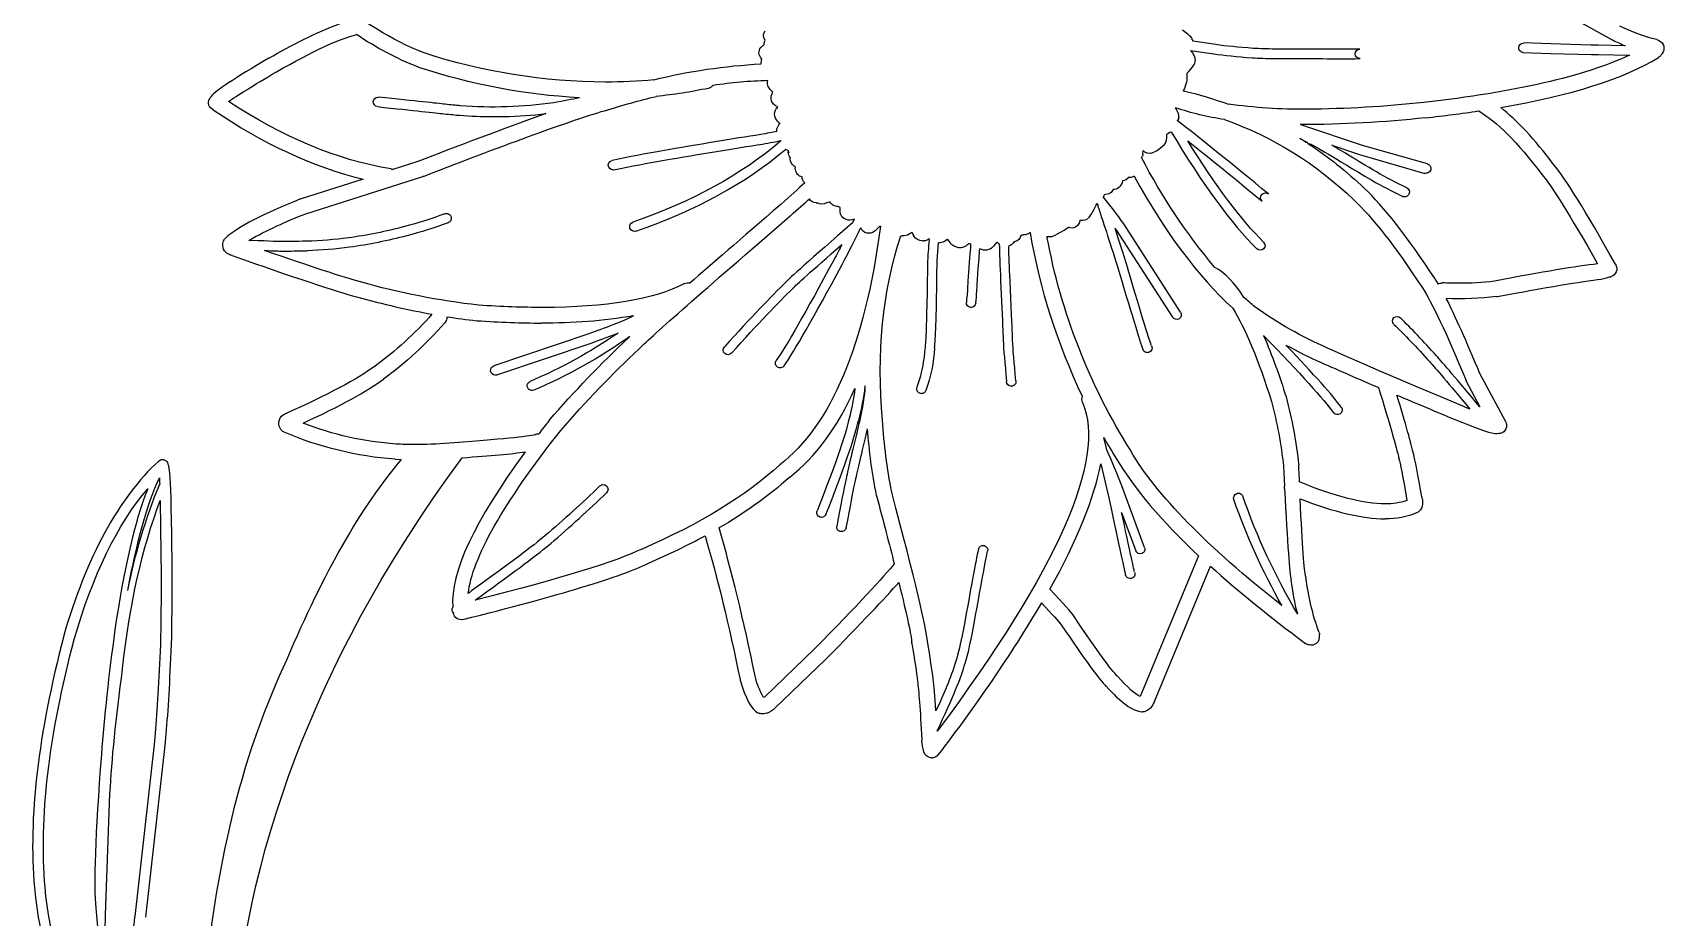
# Model space of a CAD drawing. Header units: centimetres. Extents: x 0 to 967, y -13 to 94.
# Drawn here: x 28.779 to 32.65, y 45.017 to 47.115 of the extents above; entities that cross this region are included whole.
import ezdxf

# ---------------------------------------------------------------- set-up
doc = ezdxf.new("R2010")
doc.units = ezdxf.units.CM
doc.header["$MEASUREMENT"] = 0
doc.layers.add('Picnic Basket-v2.1 v1_Picnic Basket-v2.1 v1_Sketch4', color=7, linetype='Continuous')

msp = doc.modelspace()

# ---------------------------------------------------------------- linework, layer by layer
at = {"layer": 'Picnic Basket-v2.1 v1_Picnic Basket-v2.1 v1_Sketch4'}
for p, q in [((29.5477, 47.11), (29.5474, 47.1102)), ((30.507, 47.0799), (30.5063, 47.079)), ((30.5138, 47.0873), (30.5138, 47.0854)), ((31.5257, 47.0719), (31.5257, 47.0725)), ((31.5257, 47.0725), (31.581, 47.0644)), ((31.5853, 47.0862), (31.5308, 47.0943)), ((31.8031, 47.0757), (31.7269, 47.0757)), ((31.8913, 47.0751), (31.8889, 47.0751)), ((32.3805, 47.0878), (32.3152, 47.09)), ((32.4749, 47.0849), (32.3805, 47.0878)), ((32.4774, 47.0849), (32.4749, 47.0849)), ((32.4923, 47.0849), (32.4774, 47.0849)), ((32.5568, 47.0835), (32.4923, 47.0849)), ((32.5259, 47.0972), (32.5267, 47.0972)), ((29.6941, 47.0325), (29.6953, 47.032)), ((30.5081, 47.0535), (30.509, 47.0525)), ((31.7257, 47.0532), (31.802, 47.0532)), ((31.8877, 47.0525), (31.8912, 47.0525)), ((32.3149, 47.0674), (32.3798, 47.0654)), ((32.3798, 47.0654), (32.4768, 47.0624)), ((32.4768, 47.0624), (32.4829, 47.0624)), ((32.4829, 47.0624), (32.4934, 47.0624)), ((32.4934, 47.0624), (32.5671, 47.0613)), ((30.5328, 46.9755), (30.5349, 46.974)), ((30.5332, 46.9706), (30.5332, 46.9699)), ((31.5084, 46.9769), (31.509, 46.9778)), ((29.8712, 46.9155), (29.896, 46.9155)), ((30.5431, 46.9404), (30.5464, 46.939)), ((30.5461, 46.9347), (30.5436, 46.9353)), ((30.5441, 46.9359), (30.5461, 46.9347)), ((32.2086, 46.9289), (32.2093, 46.9289)), ((30.5493, 46.9014), (30.5514, 46.8999)), ((30.5514, 46.8999), (30.5504, 46.8985)), ((31.7917, 46.8948), (31.7861, 46.8964)), ((31.9333, 46.8472), (31.7917, 46.8948)), ((30.5696, 46.8357), (30.5712, 46.8353)), ((31.4467, 46.835), (31.4636, 46.8497)), ((31.785, 46.8639), (31.8029, 46.8544)), ((31.8029, 46.8544), (31.8, 46.8544)), ((31.8029, 46.8525), (31.811, 46.8502)), ((31.8609, 46.8476), (31.9268, 46.8255)), ((32.0878, 46.8032), (31.9333, 46.8472)), ((29.693, 46.8091), (29.6337, 46.79)), ((30.5712, 46.8353), (30.5712, 46.8321)), ((30.5712, 46.8313), (30.5735, 46.8313)), ((30.5735, 46.8313), (30.5712, 46.8304)), ((30.5805, 46.8027), (30.5813, 46.8018)), ((31.4128, 46.8253), (31.4133, 46.8348)), ((31.4334, 46.8287), (31.4467, 46.835)), ((31.9268, 46.8255), (32.0818, 46.781)), ((29.5628, 46.7674), (29.4159, 46.7206)), ((29.427, 46.6852), (29.7046, 46.7736)), ((30.1556, 46.7894), (30.158, 46.7894)), ((32.3572, 46.7807), (32.3579, 46.7797)), ((29.4159, 46.7206), (29.4144, 46.7202)), ((30.6377, 46.7112), (30.6403, 46.7112)), ((30.6682, 46.7126), (30.6703, 46.7133)), ((30.6889, 46.702), (30.691, 46.702)), ((30.5763, 46.6804), (30.5768, 46.6804)), ((30.7275, 46.6724), (30.7236, 46.6636)), ((30.742, 46.6503), (30.7436, 46.6516)), ((30.781, 46.6481), (30.7883, 46.6561)), ((30.7883, 46.6561), (30.79, 46.6554)), ((31.3486, 46.6481), (31.4829, 46.4397)), ((31.5018, 46.4519), (31.3671, 46.6609)), ((29.298, 46.622), (29.2915, 46.622)), ((29.3757, 46.6191), (29.369, 46.6191)), ((30.8386, 46.6331), (30.8418, 46.6331)), ((30.858, 46.6367), (30.8601, 46.6381)), ((30.8601, 46.6381), (30.8645, 46.6415)), ((30.8645, 46.6415), (30.8673, 46.6359)), ((30.868, 46.6344), (30.8693, 46.6323)), ((30.8895, 46.6207), (30.8922, 46.6207)), ((30.8922, 46.6207), (30.8931, 46.6207)), ((30.9413, 46.6197), (30.9436, 46.6213)), ((30.9436, 46.6213), (30.948, 46.625)), ((30.948, 46.625), (30.9557, 46.6159)), ((30.9557, 46.6159), (30.9566, 46.6149)), ((30.9711, 46.6057), (30.973, 46.605)), ((30.9979, 46.6128), (30.9989, 46.6137)), ((31.0028, 46.6137), (31.004, 46.6137)), ((31.0534, 46.6037), (31.0559, 46.6056)), ((31.0559, 46.6056), (31.0567, 46.6062)), ((31.0588, 46.6084), (31.0668, 46.6179)), ((31.107, 46.6191), (31.1095, 46.6191)), ((31.1316, 46.6359), (31.1323, 46.6359)), ((31.1323, 46.6359), (31.1356, 46.6359)), ((31.192, 46.6309), (31.1934, 46.6309)), ((29.3693, 46.5967), (29.3728, 46.5967)), ((30.6993, 46.5646), (30.6993, 46.5652)), ((31.0752, 46.5258), (31.0789, 46.446)), ((31.0975, 46.5256), (31.0964, 46.5514)), ((31.377, 46.555), (31.377, 46.5558)), ((32.5004, 46.5301), (32.5011, 46.5301)), ((32.5213, 46.5355), (32.5219, 46.5355)), ((32.5219, 46.5355), (32.5232, 46.536)), ((30.5657, 46.5229), (30.5651, 46.5222)), ((31.1012, 46.4456), (31.0975, 46.5256)), ((32.1138, 46.5184), (32.1135, 46.5184)), ((32.2518, 46.4888), (32.2533, 46.4888)), ((31.0043, 46.4629), (31.0051, 46.4629)), ((29.8319, 46.4316), (29.8328, 46.4316)), ((32.0078, 46.4389), (32.0082, 46.4389)), ((30.0987, 46.4008), (29.8728, 46.3246)), ((29.88, 46.3032), (30.1059, 46.3795)), ((30.1659, 46.4016), (30.1675, 46.4022)), ((30.1935, 46.3922), (30.1928, 46.3916)), ((30.1956, 46.3943), (30.1935, 46.3922)), ((30.2179, 46.3654), (30.2185, 46.3659)), ((29.5904, 46.3233), (29.5898, 46.3233)), ((32.2727, 46.1932), (32.2121, 46.3061)), ((30.7532, 46.2767), (30.7532, 46.2771)), ((31.1002, 46.2764), (31.1014, 46.2764)), ((32.1792, 46.2901), (32.1792, 46.2895)), ((32.1792, 46.2885), (32.2121, 46.2271)), ((31.7526, 46.2508), (31.7523, 46.2508)), ((32.1885, 46.2221), (32.1842, 46.2238)), ((29.3787, 46.211), (29.3778, 46.2105)), ((30.0044, 46.1954), (30.0038, 46.1946)), ((32.1684, 46.1909), (32.169, 46.1909)), ((31.327, 46.1259), (31.32, 46.1545)), ((29.6388, 46.1032), (29.6529, 46.1025)), ((31.3837, 46.1229), (31.3837, 46.1235)), ((30.5517, 46.0903), (30.5505, 46.0893)), ((31.3127, 46.0926), (31.3317, 46.0119)), ((31.7462, 46.0868), (31.7487, 46.0392)), ((30.5751, 46.061), (30.5748, 46.061)), ((31.4164, 45.8941), (31.3627, 46.0401)), ((31.6351, 46.0222), (31.6353, 46.0217)), ((31.3622, 45.9771), (31.3956, 45.8863)), ((30.2249, 45.8904), (30.2239, 45.8904)), ((31.5448, 45.8739), (31.4062, 45.5411)), ((31.4398, 45.5287), (31.5732, 45.8495)), ((29.005, 45.7923), (29.005, 45.7924)), ((31.3842, 45.8204), (31.3849, 45.8204)), ((29.7772, 45.739), (29.7772, 45.7377)), ((31.2494, 45.7301), (31.2494, 45.7307)), ((28.8529, 45.6853), (28.8529, 45.6846)), ((28.9743, 45.6994), (28.9743, 45.6995)), ((31.0085, 45.6917), (31.0085, 45.6923)), ((30.6337, 45.6538), (30.5148, 45.5395)), ((31.8118, 45.6629), (31.8127, 45.6629)), ((28.9923, 45.6062), (28.9923, 45.6071)), ((30.5398, 45.5133), (30.6598, 45.6282)), ((30.9906, 45.6185), (30.9909, 45.6185)), ((30.4928, 45.589), (30.4928, 45.5895)), ((30.8779, 45.5774), (30.8779, 45.5767)), ((30.915, 45.5816), (30.915, 45.5828)), ((31.325, 45.5652), (31.3255, 45.5652)), ((31.3525, 45.5887), (31.3512, 45.5901)), ((30.5141, 45.5395), (30.513, 45.5384)), ((30.5148, 45.5395), (30.5141, 45.5395)), ((30.4996, 45.5022), (30.5012, 45.5015)), ((30.5012, 45.5015), (30.5029, 45.5008)), ((31.4103, 45.5046), (31.4116, 45.5046)), ((30.9249, 45.4589), (30.9249, 45.4596)), ((29.0669, 45.4266), (29.0213, 45.0191)), ((29.0473, 45.0172), (29.0931, 45.4245)), ((30.8883, 45.4381), (30.8883, 45.4368)), ((30.9096, 45.3951), (30.9119, 45.3951)), ((28.9517, 45.0224), (28.9624, 45.3108))]:
    msp.add_line(p, q, dxfattribs=at)
at = {"layer": 'Picnic Basket-v2.1 v1_Picnic Basket-v2.1 v1_Sketch4', "extrusion": (0, 0, -1)}
for centre, radius, start, end in [((-29.9829, 47.7555), 0.742, 291.7751, 311.107), ((-29.9117, 46.0976), 1.1144, 59.0894, 68.8611), ((-29.9643, 47.72), 0.7387, 291.4547, 304.3534), ((-30.5293, 47.1079), 0.017, 319.5431, 40.4569), ((-32.7317, 47.5102), 0.4241, 283.6141, 296.2825), ((-30.52, 47.0672), 0.0181, 310.9508, 40.9386), ((-30.5228, 47.0674), 0.0201, 38.2076, 63.3021), ((-30.5395, 47.0855), 0.0257, 4.0502, 26.1678), ((-31.4988, 47.0449), 0.0381, 135.0373, 174.3099), ((-31.5099, 47.0911), 0.0212, 161.4047, 171.2445), ((-31.9274, 47.0644), 0.0112, 268.5437, 88.5437), ((-32.315, 47.0785), 0.011, 316.7982, 3.1279), ((-32.3152, 47.0788), 0.0111, 1.4686, 90.018), ((-32.3156, 47.0792), 0.0118, 273.0016, 316.1977), ((-32.6232, 47.0695), 0.0298, 106.8497, 117.1295), ((-32.6285, 47.0777), 0.0202, 114.3046, 218.7828), ((-30.1566, 48.4293), 1.4714, 273.1412, 288.2678), ((-30.1431, 48.4041), 1.4068, 270.2169, 288.0321), ((-30.5753, 45.6968), 1.3453, 76.1012, 87.0805), ((-30.5265, 47.0412), 0.0197, 357.5104, 17.1415), ((-30.5244, 47.0456), 0.0169, 4.757, 24.2429), ((-32.6263, 47.0712), 0.0182, 220.7491, 237.829), ((-32.6203, 47.0781), 0.0273, 214.2171, 223.4877), ((-32.6308, 47.0718), 0.0151, 206.8721, 217.1492), ((-30.5541, 45.9173), 1.0848, 81.4765, 88.3476), ((-30.5439, 46.9958), 0.0218, 344.5513, 15.4487), ((-31.4447, 47.0113), 0.0724, 175.0135, 207.501), ((-29.2142, 46.9483), 0.0179, 292.8992, 30.9965), ((-29.2245, 46.9462), 0.028, 23.9094, 38.2854), ((-29.5986, 46.9507), 0.0116, 277.3416, 4.7016), ((-29.5983, 46.9504), 0.0113, 6.2717, 89.8611), ((-29.599, 46.957), 0.00476, 80.7929, 99.2071), ((-30.1388, 48.1469), 1.1895, 258.212, 264.2292), ((-30.3783, 47.0004), 0.0183, 214.3352, 258.7233), ((-30.5446, 46.9954), 0.0224, 315.7047, 346.185), ((-30.5715, 47.0185), 0.0578, 312.0619, 317.9381), ((-30.5531, 46.9598), 0.0224, 325.404, 26.9677), ((-30.5595, 46.9595), 0.0286, 22.7188, 30.4113), ((-31.2627, 45.9579), 1.0482, 103.5568, 109.6638), ((-29.8731, 47.9244), 0.9862, 261.7281, 274.6228), ((-30.5496, 46.9572), 0.018, 291.1948, 325.8072), ((-30.5618, 46.9217), 0.0227, 346.1871, 36.9834), ((-30.5655, 46.9223), 0.0265, 307.8715, 346.8066), ((-30.5628, 46.9247), 0.0218, 30.9162, 41.1386), ((-31.7009, 47.5626), 0.6608, 278.2709, 288.6245), ((-31.4862, 46.9147), 0.0115, 181.4827, 226.0616), ((-31.7913, 48.2226), 1.2897, 269.5452, 277.8376), ((-31.7829, 49.6378), 2.7049, 263.7138, 269.6063), ((-30.5674, 46.8816), 0.0233, 356.0216, 29.4783), ((-30.5816, 46.8766), 0.0381, 25.5588, 35.2001), ((-31.315, 46.0975), 0.8618, 109.727, 133.9314), ((-31.7869, 49.617), 2.7205, 263.7442, 270.0182), ((-30.5767, 46.86), 0.0253, 286.4742, 297.936), ((-31.3213, 46.1067), 0.8878, 122.8523, 133.9924), ((-30.1555, 46.8007), 0.0112, 269.3148, 79.4575), ((-30.5738, 46.8317), 0.00267, 350.752, 9.248), ((-30.5902, 46.8315), 0.0191, 316.759, 356.8435), ((-30.5958, 46.8152), 0.0197, 320.7079, 9.429), ((-30.5988, 46.8157), 0.0224, 297.6303, 321.5281), ((-31.3967, 46.8297), 0.0167, 195.3413, 221.6498), ((-32.6688, 47.4713), 1.4186, 319.915, 332.6083), ((-31.4282, 46.8479), 0.0199, 255.0378, 318.7101), ((-32.0846, 46.7923), 0.0112, 151.0896, 268.4001), ((-32.0846, 46.7925), 0.0111, 106.4629, 151.8477), ((-29.6264, 46.7738), 0.0177, 99.0135, 114.1644), ((-29.7052, 46.778), 0.00438, 261.8764, 278.1236), ((-30.6083, 46.7924), 0.0202, 331.1963, 10.0121), ((-30.6077, 46.7912), 0.0191, 318.0636, 333.3651), ((-30.6086, 46.7928), 0.0209, 281.6112, 316.5839), ((-30.6235, 46.7722), 0.0191, 313.2303, 0.6531), ((-31.3364, 46.7684), 0.0286, 191.0635, 227.0455), ((-31.3625, 46.7808), 0.018, 211.185, 263.7155), ((-31.3817, 46.7889), 0.0178, 235.813, 282.3283), ((-32.0833, 46.7923), 0.0113, 262.0295, 277.9705), ((-30.6364, 46.7274), 0.0163, 265.5712, 335.6557), ((-31.2977, 46.741), 0.026, 203.8666, 216.7803), ((-31.321, 46.757), 0.0266, 238.9227, 268.9697), ((-31.3268, 46.7484), 0.0162, 201.0186, 240.5089), ((-31.3417, 46.7653), 0.0228, 231.481, 269.5582), ((-31.703, 46.7234), 0.0113, 309.6816, 129.6816), ((-32.0337, 46.7364), 0.0111, 204.9434, 295.7956), ((-32.0336, 46.7365), 0.0113, 115.7091, 205.259), ((-29.7641, 45.7853), 0.9609, 60.5411, 69.4648), ((-29.4421, 47.5112), 0.8839, 249.1452, 255.6674), ((-29.7613, 46.6724), 0.0135, 70.559, 87.8766), ((-29.7607, 46.6746), 0.0113, 90.693, 204.3199), ((-30.6512, 46.7268), 0.0191, 235.0751, 304.9249), ((-30.6604, 46.7323), 0.0212, 248.2961, 265.3243), ((-30.6881, 46.7229), 0.0202, 297.0869, 331.6263), ((-30.6897, 46.7239), 0.0219, 272.2123, 299.6776), ((-30.7056, 46.7226), 0.0253, 295.6291, 305.4308), ((-30.7442, 46.6951), 0.0497, 354.5035, 5.4965), ((-30.7137, 46.6898), 0.0191, 283.5687, 1.5994), ((-31.1739, 46.761), 0.139, 201.7905, 218.5678), ((-31.3188, 46.7031), 0.0122, 341.9301, 8.2179), ((-29.3662, 47.775), 1.1584, 255.2612, 261.9769), ((-29.4299, 47.5507), 0.9478, 249.3122, 255.5571), ((-29.7607, 46.6745), 0.0112, 204.2271, 249.3535), ((-30.2065, 46.6546), 0.0113, 251.0298, 71.0298), ((-30.7172, 46.6897), 0.0201, 239.4367, 293.3736), ((-30.7615, 46.6581), 0.0191, 281.8847, 340.2105), ((-30.7624, 46.6603), 0.0214, 231.1335, 283.0517), ((-30.7366, 46.694), 0.0638, 225.9025, 232.0275), ((-31.2446, 46.6692), 0.0178, 243.1361, 296.8639), ((-31.2443, 46.6698), 0.0184, 180.0827, 243.2064), ((-29.2533, 46.6108), 0.0234, 291.2834, 19.9112), ((-29.2406, 46.6169), 0.00953, 11.1847, 26.9995), ((-29.2479, 46.6156), 0.0168, 19.7076, 49.761), ((-29.4038, 47.5579), 0.9382, 262.3953, 268.4526), ((-29.4014, 47.5871), 0.9899, 262.4814, 268.3492), ((-29.3644, 47.786), 1.192, 255.3325, 261.97), ((-30.8453, 46.6562), 0.0233, 236.9242, 278.5188), ((-30.8743, 46.6385), 0.00753, 326.9385, 339.9401), ((-30.8898, 46.6446), 0.0239, 270.7596, 329.079), ((-30.89, 46.6436), 0.0232, 227.027, 262.2799), ((-30.927, 46.6256), 0.0213, 357.0438, 2.9562), ((-30.9283, 46.6406), 0.0246, 238.068, 271.0085), ((-30.9916, 46.6492), 0.049, 305.9589, 315.5337), ((-30.9803, 46.6366), 0.0322, 286.5481, 302.8346), ((-30.979, 46.6354), 0.031, 271.1446, 281.086), ((-30.9776, 46.6325), 0.028, 242.9767, 268.5228), ((-30.9696, 46.6479), 0.0455, 236.8375, 242.8146), ((-30.9828, 46.6273), 0.021, 224.0809, 236.308), ((-31.0008, 46.6317), 0.0181, 263.806, 276.194), ((-31.0383, 46.624), 0.0253, 233.4698, 268.7585), ((-31.0413, 46.623), 0.0228, 219.9078, 227.5437), ((-31.1042, 46.6552), 0.0529, 307.9106, 315.0824), ((-31.0874, 46.6298), 0.0223, 208.5368, 252.1899), ((-31.1051, 46.637), 0.0184, 189.9705, 256.1854), ((-31.1221, 46.6559), 0.0221, 244.6902, 267.2373), ((-31.1326, 46.6552), 0.0195, 244.9054, 261.3183), ((-31.1266, 46.6663), 0.0321, 233.6338, 243.4136), ((-32.6196, 46.8967), 1.4961, 334.4771, 350.1356), ((-31.1886, 46.6489), 0.0184, 259.2497, 280.7503), ((-32.6042, 46.8938), 1.4432, 327.7428, 349.5029), ((-31.691, 46.6099), 0.0113, 134.4864, 314.4864), ((-29.2625, 46.6227), 0.0381, 286.0055, 297.5957), ((-31.0398, 46.6261), 0.0278, 280.8275, 300.4205), ((-31.0367, 46.6177), 0.0191, 263.5404, 276.4596), ((-32.5279, 46.5614), 0.00715, 144.8688, 162.015), ((-32.4866, 46.6257), 0.0966, 248.9962, 261.4103), ((-32.5173, 46.5547), 0.0195, 152.8853, 252.552), ((-30.0373, 48.2181), 1.7612, 276.5312, 285.8417), ((-30.3339, 46.5037), 0.018, 61.8233, 104.9496), ((-30.5742, 46.5151), 0.0107, 213.5088, 227.6938), ((-32.1236, 46.503), 0.0183, 57.3778, 86.8647), ((-32.161, 47.2658), 0.7823, 263.3344, 272.0954), ((-32.1712, 47.1195), 0.5989, 262.7804, 270.9312), ((-31.0052, 46.4742), 0.0113, 274.6414, 4.5258), ((-31.0051, 46.4742), 0.0113, 186.2717, 269.8611), ((-31.4922, 46.4458), 0.0113, 147.652, 236.5838), ((-32.2329, 47.2412), 0.9544, 293.6103, 305.5169), ((-29.083, 47.0154), 0.8582, 221.4612, 233.7515), ((-29.0721, 47.0258), 0.9097, 221.1985, 233.6824), ((-29.7422, 46.4392), 0.0191, 174.0419, 221.0102), ((-30, 47.6471), 1.2211, 260.3639, 270.6397), ((-30.0117, 46.8156), 0.4193, 242.6479, 249.6015), ((-31.4925, 46.4462), 0.0115, 238.5751, 325.6627), ((-32.0163, 46.431), 0.0113, 315.4375, 44.5625), ((-32.0153, 46.4301), 0.0116, 49.8276, 135.027), ((-29.5011, 47.3693), 1.1745, 235.4293, 247.0418), ((-29.4905, 47.3883), 1.2187, 234.647, 246.9474), ((-31.9778, 44.4891), 2.6087, 40.8477, 46.8246), ((-31.4231, 46.3672), 0.0113, 155.5875, 244.9626), ((-30.3351, 45.8143), 1.483, 156.8728, 162.8789), ((-31.9552, 44.511), 2.541, 40.8052, 46.8671), ((-30.4283, 46.3622), 0.0113, 221.9148, 41.9148), ((-30.5522, 46.3307), 0.0113, 304.8951, 34.496), ((-30.5411, 46.3908), 0.3553, 183.4507, 199.1692), ((-30.5418, 46.3918), 0.3776, 183.6624, 199.4929), ((-31.4231, 46.3671), 0.0112, 269.9427, 334.9294), ((-31.4232, 46.3668), 0.011, 244.7331, 270.4553), ((-29.8766, 46.3139), 0.0113, 271.0389, 70.2776), ((-29.8765, 46.3121), 0.00953, 248.422, 270.7012), ((-30.552, 46.3312), 0.0116, 215.8828, 302.836), ((-29.9634, 46.2773), 0.0112, 247.4745, 24.0043), ((-29.963, 46.2778), 0.0107, 22.4695, 69.351), ((-30.1369, 46.3466), 0.5974, 187.3059, 194.213), ((-30.1654, 46.343), 0.5915, 186.437, 194.4787), ((-30.8874, 46.27), 0.0113, 291.1577, 21.1945), ((-30.8873, 46.2697), 0.0111, 270.1622, 291.4022), ((-30.8872, 46.27), 0.0113, 201.6994, 269.7272), ((-31.1006, 46.2877), 0.0113, 271.9135, 0.9975), ((-31.1001, 46.2879), 0.0116, 219.8892, 263.5948), ((-31.1001, 46.2876), 0.0114, 174.4085, 218.8704), ((-32.1903, 46.289), 0.0111, 357.306, 2.694), ((-31.2865, 46.245), 0.0184, 337.2937, 22.7063), ((-30.688, 45.9689), 1.0648, 165.2384, 173.6384), ((-30.6633, 45.9666), 1.1258, 165.3764, 173.728), ((-31.8741, 46.2201), 0.0112, 143.6138, 233.6175), ((-29.3862, 46.1887), 0.0233, 330.1028, 69.1013), ((-29.6936, 46.8913), 0.7538, 273.9847, 291.2561), ((-32.051, 46.2689), 1.2579, 348.8423, 356.6544), ((-31.8742, 46.2203), 0.0114, 234.5599, 322.6712), ((-32.2562, 46.183), 0.0191, 166.6606, 267.8209), ((-32.255, 46.1838), 0.02, 152.1653, 169.8368), ((-29.3821, 46.1838), 0.0175, 292.3999, 337.6001), ((-29.6975, 46.9148), 0.8137, 274.1334, 293.314), ((-29.9789, 46.1472), 0.0165, 58.0501, 92.8004), ((-31.9827, 46.2613), 1.2262, 348.5616, 355.9853), ((-32.2548, 46.1942), 0.0304, 265.9553, 274.0447), ((-29.087, 46.0893), 0.0132, 47.6563, 89.6046), ((-29.0871, 46.0898), 0.0127, 89.2094, 105.7785), ((-29.0854, 46.0873), 0.0155, 109.2905, 160.7095), ((-32.0231, 46.1046), 0.00314, 349.5247, 10.4753), ((-30.3423, 45.5303), 1.3627, 11.083, 22.1644), ((-30.1325, 46.0317), 0.0114, 46.4618, 89.207), ((-30.1326, 46.0321), 0.011, 88.8013, 136.6266), ((-30.1325, 46.0317), 0.0113, 135.4375, 224.5625), ((-29.9071, 46.8126), 1.0055, 228.3688, 240.1814), ((-31.6389, 46.0116), 0.0112, 70.3514, 160.6339), ((-31.7636, 46.0366), 0.0152, 350.223, 9.777), ((-30.7892, 46.0175), 0.00839, 355.4371, 4.5629), ((-31.6392, 46.0111), 0.0113, 341.2859, 69.9943), ((-33.0973, 46.521), 1.556, 330.5779, 340.728), ((-33.1093, 46.5269), 1.5468, 329.2559, 340.6889), ((-31.9904, 46.1506), 0.1532, 251.477, 271.1104), ((-32.0517, 45.9981), 0.0244, 182.446, 229.9369), ((-32.0128, 45.9994), 0.0633, 170.3219, 182.1035), ((-30.65, 45.9766), 0.0111, 291.4035, 22.2904), ((-30.6499, 45.974), 0.00867, 267.8568, 297.2016), ((-30.6503, 45.9765), 0.0111, 201.5633, 270.0922), ((-31.9924, 46.1373), 0.1753, 246.0974, 271.6962), ((-32.0588, 45.9886), 0.0126, 227.0202, 248.2131), ((-30.6975, 45.9426), 0.0112, 277.9257, 9.8207), ((-30.6977, 45.943), 0.0116, 192.0916, 278.8204), ((-31.0333, 45.8875), 0.0113, 13.213, 193.213), ((-31.4062, 45.8903), 0.0113, 250.0497, 339.406), ((-31.4063, 45.8902), 0.0111, 204.2591, 250.1818), ((-31.4059, 45.8898), 0.0113, 158.0402, 201.9598), ((-31.3832, 45.8308), 0.0106, 171.4861, 260.785), ((-31.3824, 45.8315), 0.0112, 157.0439, 175.6142), ((-31.3817, 45.8308), 0.0104, 270.0783, 349.4279), ((-31.3829, 45.8315), 0.0111, 263.3745, 276.6255), ((-32.353, 45.8876), 0.5928, 345.1979, 353.1466), ((-31.784, 45.8214), 0.0153, 161.1822, 175.0359), ((-32.3778, 45.8931), 0.5827, 339.8613, 353.0554), ((-29.7856, 45.7468), 0.0114, 317.3305, 28.7231), ((-28.0097, 47.6561), 3.6861, 210.9084, 217.6936), ((-29.7953, 45.7411), 0.0184, 256.1294, 349.4391), ((-31.8024, 45.6838), 0.0295, 162.8577, 172.3307), ((-30.8743, 45.6679), 0.0101, 352.6833, 7.3167), ((-31.8078, 45.6793), 0.0159, 284.2888, 307.3064), ((-31.8102, 45.6811), 0.0183, 264.9544, 290.1422), ((-30.1848, 45.8739), 0.823, 197.636, 206.4783), ((-30.4534, 45.5802), 0.00372, 171.8939, 188.1061), ((-30.6692, 45.6301), 0.1811, 329.5821, 346.8895), ((-31.3961, 45.5448), 0.0466, 200.2556, 221.2306), ((-30.5111, 45.5251), 0.0256, 278.7944, 288.6739), ((-30.5112, 45.5289), 0.0294, 252.682, 278.0028), ((-30.5059, 45.5452), 0.0466, 223.2398, 252.3539), ((-31.4134, 45.5268), 0.0223, 265.2196, 274.7804), ((-31.4086, 45.5337), 0.0298, 220.9013, 256.9685), ((-31.0152, 45.4439), 0.1271, 344.4091, 356.797), ((-30.9123, 45.4151), 0.0202, 277.7113, 344.6605), ((-30.9116, 45.4142), 0.0191, 218.6731, 269.099), ((-29.5647, 45.1464), 0.7583, 329.3481, 355.6532), ((-30.1302, 44.9109), 1.1142, 356.0877, 5.5721)]:
    msp.add_arc(centre, radius, start, end, dxfattribs=at)
at = {"layer": 'Picnic Basket-v2.1 v1_Picnic Basket-v2.1 v1_Sketch4'}
for points, degree in [([(32.2454, 47.2426), (32.2652, 47.2391), (32.3597, 47.1901), (32.5259, 47.0972)], 3), ([(29.3577, 47.0218), (29.4437, 47.0711), (29.5075, 47.1007), (29.5477, 47.11)], 3), ([(31.5299, 47.0978), (31.5304, 47.1006), (31.5271, 47.1054), (31.5066, 47.1203)], 3), ([(31.6742, 47.0772), (31.6398, 47.0797), (31.6099, 47.0827), (31.5853, 47.0862)], 3), ([(31.7269, 47.0757), (31.7069, 47.0757), (31.6896, 47.0763), (31.6742, 47.0772)], 3), ([(31.8889, 47.0751), (31.8653, 47.0751), (31.8374, 47.0751), (31.8031, 47.0757)], 3), ([(31.9271, 47.0757), (31.9117, 47.0757), (31.8985, 47.0751), (31.8913, 47.0751)], 3), ([(32.5267, 47.0972), (32.5362, 47.0924), (32.5465, 47.0877), (32.5568, 47.0835)], 3), ([(29.3392, 47.0537), (29.2571, 47.006), (29.2124, 46.9763), (29.2025, 46.9635)], 3), ([(31.5169, 47.0176), (31.5303, 47.0309), (31.5368, 47.0411), (31.5367, 47.0487)], 3), ([(31.581, 47.0644), (31.6059, 47.0608), (31.6354, 47.0579), (31.6716, 47.0548)], 3), ([(31.6716, 47.0548), (31.6875, 47.0539), (31.7053, 47.0533), (31.7257, 47.0532)], 3), ([(31.802, 47.0532), (31.8377, 47.0532), (31.8646, 47.0525), (31.8877, 47.0525)], 3), ([(31.8912, 47.0525), (31.8987, 47.0525), (31.9117, 47.0525), (31.9277, 47.0532)], 3), ([(32.5671, 47.0613), (32.4592, 47.0107), (32.2951, 46.973), (32.0791, 46.9491)], 3), ([(32.2614, 46.9369), (32.4274, 46.9655), (32.5535, 47.0055), (32.636, 47.0558)], 3), ([(29.2438, 46.9513), (29.2629, 46.9651), (29.301, 46.9888), (29.3577, 47.0218)], 3), ([(30.2521, 47.0027), (30.2145, 46.9991), (30.1759, 46.9973), (30.1378, 46.9973)], 3), ([(29.7572, 46.9447), (29.7387, 46.9469), (29.6886, 46.9523), (29.5998, 46.9617)], 3), ([(30.0759, 46.9601), (30.0584, 46.9562), (30.0378, 46.9523), (30.015, 46.9485)], 3), ([(30.1354, 46.9295), (30.1771, 46.9424), (30.2186, 46.9538), (30.2584, 46.9634)], 3), ([(29.2072, 46.9318), (29.3248, 46.8512), (29.4444, 46.7959), (29.5628, 46.7674)], 3), ([(29.6292, 46.7913), (29.5012, 46.8126), (29.3719, 46.8664), (29.2438, 46.9513)], 3), ([(29.5971, 46.9391), (29.685, 46.9296), (29.7357, 46.9244), (29.7547, 46.9222)], 3), ([(29.9964, 46.9227), (29.9186, 46.8948), (29.8162, 46.8567), (29.693, 46.8091)], 3), ([(29.7058, 46.7736), (29.9125, 46.854), (30.057, 46.9064), (30.1354, 46.9295)], 3), ([(29.7547, 46.9222), (29.7698, 46.9206), (29.7824, 46.9194), (29.7919, 46.9186)], 3), ([(29.7936, 46.9414), (29.7829, 46.9422), (29.7706, 46.9433), (29.7572, 46.9447)], 3), ([(29.7919, 46.9186), (29.8183, 46.9166), (29.8449, 46.9155), (29.8712, 46.9155)], 3), ([(29.896, 46.9155), (29.9316, 46.9165), (29.9652, 46.9188), (29.9964, 46.9227)], 3), ([(31.4964, 46.9239), (31.4937, 46.9287), (31.4916, 46.9328), (31.4899, 46.9365)], 3), ([(31.4977, 46.9144), (31.4977, 46.9212), (31.497, 46.9233), (31.4964, 46.9239)], 3), ([(32.0834, 46.9126), (32.1271, 46.9175), (32.1691, 46.9229), (32.2086, 46.9289)], 3), ([(32.2093, 46.9289), (32.252, 46.9038), (32.3017, 46.8538), (32.3572, 46.7807)], 3), ([(32.3868, 46.8022), (32.3417, 46.8616), (32.2996, 46.907), (32.2614, 46.9369)], 3), ([(30.5442, 46.88), (30.5347, 46.8781), (30.5216, 46.8757), (30.5061, 46.873)], 3), ([(31.4695, 46.8735), (31.4695, 46.8744), (31.4721, 46.8768), (31.4798, 46.8792)], 3), ([(31.4798, 46.8792), (31.5547, 46.7544), (31.6227, 46.6611), (31.6831, 46.6019)], 3), ([(31.7102, 46.7321), (31.6245, 46.8032), (31.5514, 46.8618), (31.4942, 46.9064)], 3), ([(30.5531, 46.8572), (30.4607, 46.7782), (30.343, 46.7137), (30.2029, 46.6653)], 3), ([(30.2102, 46.6439), (30.3518, 46.6929), (30.4711, 46.7583), (30.5649, 46.8376)], 3), ([(30.5061, 46.873), (30.4407, 46.8628), (30.3611, 46.8497), (30.2693, 46.8339)], 3), ([(30.2731, 46.8114), (30.3647, 46.8272), (30.4446, 46.84), (30.5099, 46.8505)], 3), ([(30.5099, 46.8505), (30.529, 46.8538), (30.5429, 46.8564), (30.5531, 46.8585)], 3), ([(30.5531, 46.8585), (30.5531, 46.858), (30.5531, 46.8576), (30.5531, 46.8572)], 3), ([(31.4636, 46.8497), (31.4677, 46.8522), (31.4695, 46.8592), (31.4695, 46.8735)], 3), ([(31.6989, 46.618), (31.6457, 46.6704), (31.5852, 46.7514), (31.519, 46.8582)], 3), ([(31.519, 46.8582), (31.5704, 46.8174), (31.6299, 46.7691), (31.6958, 46.7147)], 3), ([(31.8, 46.8544), (31.795, 46.8576), (31.7905, 46.8607), (31.785, 46.8639)], 3), ([(31.811, 46.8502), (31.8181, 46.8469), (31.8666, 46.8182), (31.9555, 46.7645)], 3), ([(31.9668, 46.7843), (31.9179, 46.8136), (31.8839, 46.8339), (31.8609, 46.8476)], 3), ([(30.2693, 46.8339), (30.2332, 46.8276), (30.1942, 46.8201), (30.1534, 46.8117)], 3), ([(30.158, 46.7894), (30.1997, 46.798), (30.2384, 46.8054), (30.2731, 46.8114)], 3), ([(32.5337, 46.5655), (32.4624, 46.6921), (32.4128, 46.7718), (32.3868, 46.8022)], 3), ([(30.6104, 46.7583), (30.5954, 46.7445), (30.5764, 46.7273), (30.5539, 46.7073)], 3), ([(31.3917, 46.7742), (31.4653, 46.6408), (31.5442, 46.5359), (31.6258, 46.4613)], 3), ([(31.9555, 46.7645), (31.9793, 46.7509), (32.004, 46.738), (32.0289, 46.7263)], 3), ([(32.0385, 46.7467), (32.0141, 46.7584), (31.99, 46.771), (31.9668, 46.7843)], 3), ([(32.3579, 46.7797), (32.381, 46.7533), (32.4258, 46.6816), (32.4913, 46.5664)], 3), ([(29.4144, 46.7202), (29.3261, 46.6851), (29.2664, 46.6542), (29.2371, 46.6284)], 3), ([(30.5768, 46.6804), (30.5947, 46.6964), (30.6094, 46.7096), (30.6216, 46.7207)], 3), ([(31.3671, 46.6609), (31.3519, 46.6832), (31.3356, 46.7049), (31.3186, 46.7254)], 3), ([(32.1059, 46.5306), (32.0398, 46.6308), (31.9833, 46.7031), (31.938, 46.7454)], 3), ([(30.5539, 46.7073), (30.4561, 46.623), (30.3895, 46.5656), (30.3386, 46.5211)], 3), ([(31.303, 46.7094), (31.3044, 46.7079), (31.3055, 46.7063), (31.3067, 46.7048)], 3), ([(31.3072, 46.6993), (31.32, 46.6612), (31.3364, 46.6108), (31.3557, 46.549)], 3), ([(31.9129, 46.7182), (31.9561, 46.6781), (32.0108, 46.608), (32.0755, 46.5097)], 3), ([(30.2185, 46.3659), (30.2491, 46.3965), (30.3695, 46.5022), (30.5763, 46.6804)], 3), ([(30.79, 46.6554), (30.7529, 46.3737), (30.6728, 46.1836), (30.5517, 46.0903)], 3), ([(30.7236, 46.6636), (30.6242, 46.5769), (30.5711, 46.5295), (30.5657, 46.5229)], 3), ([(30.6993, 46.5652), (30.7166, 46.5977), (30.7311, 46.6263), (30.742, 46.6503)], 3), ([(31.1934, 46.6309), (31.197, 46.6309), (31.2053, 46.6332), (31.2365, 46.6534)], 3), ([(31.2627, 46.6697), (31.2736, 46.6697), (31.2798, 46.6714), (31.2826, 46.6743)], 3), ([(31.377, 46.5558), (31.3658, 46.5911), (31.3556, 46.6231), (31.3465, 46.6511)], 3), ([(31.3465, 46.6511), (31.3472, 46.6501), (31.3479, 46.6491), (31.3486, 46.6481)], 3), ([(29.369, 46.6191), (29.3646, 46.6191), (29.3441, 46.62), (29.298, 46.622)], 3), ([(29.4291, 46.6201), (29.3998, 46.6194), (29.3843, 46.6191), (29.3757, 46.6191)], 3), ([(30.5831, 46.5092), (30.5883, 46.5151), (30.6271, 46.5498), (30.6985, 46.6124)], 3), ([(30.6985, 46.6124), (30.693, 46.6015), (30.6866, 46.5893), (30.6794, 46.5754)], 3), ([(30.7953, 46.1955), (30.7805, 46.3539), (30.7953, 46.5012), (30.8386, 46.6331)], 3), ([(30.9058, 46.6245), (30.9037, 46.6027), (30.9024, 46.5858), (30.902, 46.5741)], 3), ([(30.9249, 46.5736), (30.9249, 46.5837), (30.9263, 46.598), (30.9279, 46.616)], 3), ([(31.004, 46.6137), (31.0034, 46.6042), (31.0015, 46.5798), (30.9989, 46.5464)], 3), ([(31.0718, 46.6135), (31.0725, 46.5924), (31.0737, 46.5632), (31.0752, 46.5258)], 3), ([(31.0964, 46.5514), (31.095, 46.5857), (31.0942, 46.6086)], 2), ([(29.2519, 46.5861), (29.3991, 46.5343), (29.4984, 46.5014), (29.5473, 46.4881)], 3), ([(29.3286, 46.5982), (29.352, 46.5972), (29.3653, 46.5967), (29.3693, 46.5967)], 3), ([(29.5565, 46.5238), (29.5152, 46.5349), (29.4386, 46.56), (29.3286, 46.5982)], 3), ([(29.3728, 46.5967), (29.381, 46.5967), (29.3973, 46.5967), (29.4299, 46.5976)], 3), ([(30.6794, 46.5754), (30.6127, 46.4515), (30.5665, 46.3715), (30.5429, 46.3372)], 3), ([(30.5615, 46.3244), (30.5858, 46.3597), (30.6308, 46.4382), (30.6993, 46.5646)], 3), ([(30.902, 46.5741), (30.902, 46.5667), (30.9015, 46.553), (30.9012, 46.5327)], 3), ([(30.924, 46.533), (30.924, 46.5519), (30.9246, 46.5663), (30.9249, 46.5736)], 3), ([(31.0213, 46.5449), (31.0233, 46.5707), (31.0249, 46.5897), (31.0257, 46.6021)], 3), ([(32.4913, 46.5664), (32.4416, 46.5606), (32.3614, 46.5474), (32.2464, 46.5254)], 3), ([(30.9012, 46.5327), (30.9012, 46.5153), (30.9012, 46.4973), (30.9004, 46.4819)], 3), ([(30.9232, 46.4818), (30.9234, 46.4963), (30.9239, 46.5141), (30.924, 46.533)], 3), ([(30.9989, 46.5464), (30.9984, 46.5397), (30.9972, 46.5217), (30.9956, 46.4941)], 3), ([(31.0181, 46.4933), (31.0198, 46.5218), (31.0209, 46.5388), (31.0213, 46.5449)], 3), ([(31.3557, 46.549), (31.3896, 46.4347), (31.409, 46.3717), (31.4129, 46.3623)], 3), ([(31.4334, 46.3719), (31.4296, 46.3799), (31.4111, 46.4399), (31.377, 46.555)], 3), ([(31.6524, 46.4868), (31.6297, 46.5219), (31.6064, 46.5459), (31.5834, 46.5578)], 3), ([(32.1135, 46.5184), (32.1104, 46.5235), (32.1081, 46.5273), (32.1059, 46.5306)], 3), ([(32.2533, 46.4888), (32.3708, 46.5111), (32.4514, 46.5246), (32.5004, 46.5301)], 3), ([(29.5473, 46.4881), (29.6107, 46.4709), (29.6712, 46.457), (29.7261, 46.4471)], 3), ([(30.3254, 46.5196), (30.2527, 46.482), (30.1394, 46.463), (29.9887, 46.463)], 3), ([(30.5651, 46.5222), (30.5316, 46.4905), (30.4828, 46.4392), (30.4199, 46.3698)], 3), ([(30.4367, 46.3547), (30.4998, 46.4245), (30.5485, 46.4756), (30.5814, 46.5072)], 3), ([(30.9956, 46.4941), (30.9956, 46.4926), (30.9949, 46.4861), (30.9939, 46.4751)], 3), ([(31.0164, 46.473), (31.0173, 46.4839), (31.018, 46.4912), (31.0181, 46.4933)], 3), ([(32.0755, 46.5097), (32.0976, 46.4764), (32.1326, 46.4025), (32.1792, 46.2901)], 3), ([(32.1614, 46.5207), (32.1497, 46.5207), (32.1367, 46.5207), (32.1226, 46.5213)], 3), ([(29.9887, 46.463), (29.9424, 46.463), (29.8914, 46.4648), (29.8369, 46.4683)], 3), ([(30.9004, 46.4819), (30.8997, 46.4666), (30.8996, 46.4478), (30.8988, 46.4225)], 3), ([(30.9217, 46.4223), (30.9224, 46.4475), (30.923, 46.4673), (30.9232, 46.4818)], 3), ([(31.6258, 46.4613), (31.6557, 46.4128), (31.6867, 46.3384), (31.7176, 46.2402)], 3), ([(31.6785, 46.4644), (31.6699, 46.4713), (31.6611, 46.479), (31.6524, 46.4868)], 3), ([(32.2121, 46.3061), (32.1802, 46.3831), (32.1533, 46.4429), (32.1324, 46.484)], 3), ([(29.7612, 46.4411), (29.7855, 46.4373), (29.8088, 46.4343), (29.8319, 46.4316)], 3), ([(29.8328, 46.4316), (29.8874, 46.428), (29.9389, 46.4261), (29.9864, 46.4261)], 3), ([(30.1579, 46.4226), (30.1334, 46.4131), (30.1135, 46.4059), (30.0987, 46.4008)], 3), ([(30.8988, 46.4225), (30.898, 46.3971), (30.8968, 46.3789), (30.8958, 46.3694)], 3), ([(30.9186, 46.3677), (30.9196, 46.3772), (30.9205, 46.3947), (30.9217, 46.4223)], 3), ([(31.0789, 46.446), (31.0803, 46.4065), (31.0811, 46.3868), (31.0813, 46.3846)], 3), ([(31.1036, 46.3848), (31.1036, 46.3866), (31.1027, 46.4039), (31.1012, 46.4456)], 3), ([(32.0082, 46.423), (32.033, 46.3988), (32.0616, 46.3689), (32.0932, 46.3338)], 3), ([(32.1093, 46.3481), (32.0777, 46.3831), (32.0488, 46.4135), (32.0235, 46.4383)], 3), ([(30.1059, 46.3795), (30.1204, 46.3844), (30.1407, 46.3919), (30.1659, 46.4016)], 3), ([(31.0813, 46.3846), (31.0822, 46.3641), (31.0849, 46.3315), (31.0893, 46.2879)], 3), ([(31.1115, 46.2888), (31.1071, 46.3323), (31.1044, 46.3645), (31.1036, 46.3848)], 3), ([(31.6989, 46.3967), (31.7863, 46.3063), (31.8418, 46.2443), (31.8651, 46.2134)], 3), ([(31.8832, 46.2267), (31.8632, 46.2541), (31.819, 46.3035), (31.752, 46.374)], 3), ([(31.752, 46.374), (31.7782, 46.3595), (31.8062, 46.3454), (31.8355, 46.3325)], 3), ([(31.8355, 46.3325), (31.8788, 46.3134), (31.9246, 46.2933), (31.9718, 46.2731)], 3), ([(32.1842, 46.2238), (32.0475, 46.2809), (31.9385, 46.3275), (31.8507, 46.3667)], 3), ([(32.0932, 46.3338), (32.1056, 46.3203), (32.1376, 46.2828), (32.1885, 46.2221)], 3), ([(32.2121, 46.2271), (32.1587, 46.2911), (32.1231, 46.333), (32.1093, 46.3481)], 3), ([(29.5898, 46.3233), (29.5505, 46.2937), (29.4795, 46.256), (29.3787, 46.211)], 3), ([(29.4203, 46.1888), (29.5094, 46.2297), (29.5736, 46.265), (29.6109, 46.2929)], 3), ([(30.5748, 46.061), (30.6365, 46.1087), (30.6886, 46.1794), (30.7295, 46.2707)], 3), ([(30.7532, 46.2648), (30.7515, 46.2517), (30.7491, 46.2372), (30.746, 46.2205)], 3), ([(30.7532, 46.2771), (30.7532, 46.273), (30.7532, 46.2689), (30.7532, 46.2648)], 3), ([(31.9718, 46.2731), (31.9972, 46.1894), (32.0135, 46.1329), (32.02, 46.1051)], 3), ([(32.0551, 46.1144), (32.0491, 46.1401), (32.036, 46.1875), (32.0152, 46.2553)], 3), ([(32.0152, 46.2553), (32.0587, 46.2368), (32.1076, 46.2162), (32.1684, 46.1909)], 3), ([(30.746, 46.2205), (30.744, 46.2102), (30.7418, 46.1992), (30.7391, 46.1877)], 3), ([(31.2695, 46.2379), (31.3267, 46.1033), (31.2109, 45.8413), (30.9249, 45.4589)], 3), ([(30.0038, 46.1946), (29.9955, 46.1842), (29.9875, 46.1738), (29.9797, 46.1636)], 3), ([(30.716, 46.1999), (30.7056, 46.1551), (30.6799, 46.0812), (30.6398, 45.9808)], 3), ([(30.6607, 45.9724), (30.7015, 46.0742), (30.7274, 46.1491), (30.7381, 46.1951)], 3), ([(30.7391, 46.1877), (30.7246, 46.1284), (30.714, 46.0829), (30.7085, 46.0571)], 3), ([(32.169, 46.1909), (32.2132, 46.1729), (32.2404, 46.1641), (32.2526, 46.1639)], 3), ([(29.685, 46.138), (29.6699, 46.138), (29.6552, 46.138), (29.6412, 46.1393)], 3), ([(29.7678, 46.1413), (29.7372, 46.1391), (29.7093, 46.138), (29.685, 46.138)], 3), ([(29.9702, 46.1612), (29.957, 46.157), (29.8889, 46.1503), (29.7678, 46.1413)], 3), ([(29.8122, 45.7847), (29.8217, 45.8688), (29.8955, 45.999), (30.0318, 46.1715)], 3), ([(30.7309, 46.0524), (30.7364, 46.0772), (30.7453, 46.1166), (30.7595, 46.1755)], 3), ([(31.32, 46.1545), (31.3295, 46.1372), (31.3405, 46.1198), (31.3512, 46.1027)], 3), ([(29.254, 44.745), (29.2904, 45.209), (29.4732, 45.6671), (29.798, 46.1067)], 3), ([(29.6529, 46.1025), (29.5596, 45.9931), (29.4684, 45.8336), (29.3818, 45.6284)], 3), ([(29.9471, 46.1204), (29.8268, 45.9569), (29.769, 45.8332), (29.7756, 45.7523)], 3), ([(29.798, 46.1067), (29.8654, 46.1118), (29.9156, 46.1162), (29.9471, 46.1204)], 3), ([(31.3627, 46.0401), (31.3456, 46.0837), (31.3336, 46.1127), (31.327, 46.1259)], 3), ([(31.3512, 46.1027), (31.3917, 46.0336), (31.4569, 45.9568), (31.5448, 45.8739)], 3), ([(31.7419, 45.7566), (31.5653, 45.8956), (31.4447, 46.0188), (31.3837, 46.1229)], 3), ([(32.02, 46.104), (32.0225, 46.0956), (32.0287, 46.0633), (32.0391, 46.0053)], 3), ([(32.0752, 46.01), (32.0648, 46.0683), (32.058, 46.1035), (32.0551, 46.1144)], 3), ([(29.0781, 46.099), (28.9828, 46.0113), (28.9066, 45.8719), (28.8529, 45.6853)], 3), ([(29.1079, 45.9902), (29.1072, 46.049), (29.1046, 46.0824), (29.1, 46.0925)], 3), ([(30.5505, 46.0893), (30.4713, 46.0162), (30.3611, 45.9494), (30.2249, 45.8904)], 3), ([(31.1922, 45.7948), (31.2569, 45.9115), (31.2974, 46.0112), (31.3127, 46.0926)], 3), ([(31.7824, 46.0882), (31.7824, 46.0887), (31.7824, 46.0896)], 2), ([(31.7843, 46.0495), (31.7836, 46.0619), (31.7829, 46.0748), (31.7824, 46.0882)], 3), ([(28.8774, 45.6762), (28.9215, 45.8287), (28.9801, 45.949), (29.0519, 46.0333)], 3), ([(29.0519, 46.0333), (29.0209, 45.9551), (28.9949, 45.8428), (28.9743, 45.6994)], 3), ([(29.005, 45.7924), (29.0258, 45.9083), (29.0508, 45.9977), (29.0795, 46.0592)], 3), ([(29.0795, 46.0592), (29.0795, 46.0545), (29.0801, 46.0497), (29.0803, 46.0444)], 3), ([(30.1246, 46.0399), (30.0824, 45.9994), (30.0389, 45.9595), (29.994, 45.9215)], 3), ([(30.0089, 45.9043), (30.0531, 45.9425), (30.0974, 45.9823), (30.1405, 46.0237)], 3), ([(30.7085, 46.0571), (30.703, 46.0313), (30.6953, 45.9934), (30.6864, 45.9446)], 3), ([(30.7091, 45.9406), (30.7186, 45.9912), (30.7254, 46.0277), (30.7309, 46.0524)], 3), ([(30.9015, 45.6715), (30.8998, 45.7), (30.8722, 45.8157), (30.8169, 46.0255)], 3), ([(31.7487, 46.034), (31.7556, 45.9015), (31.7607, 45.8303), (31.7644, 45.8169)], 3), ([(31.9874, 45.9974), (31.9368, 45.9974), (31.8685, 46.0149), (31.7843, 46.0495)], 3), ([(28.9923, 45.6071), (29.0088, 45.759), (29.0389, 45.893), (29.0815, 46.0051)], 3), ([(29.0815, 45.9892), (29.0848, 45.8156), (29.0842, 45.6909), (29.0798, 45.6182)], 3), ([(29.0815, 46.0051), (29.0815, 46), (29.0815, 45.9947), (29.0815, 45.9892)], 3), ([(29.1061, 45.6173), (29.1106, 45.6914), (29.1112, 45.8168), (29.1079, 45.9902)], 3), ([(30.7808, 46.0168), (30.7971, 45.955), (30.8112, 45.9007), (30.8228, 45.8553)], 3), ([(31.3317, 46.0119), (31.3568, 45.8943), (31.3698, 45.8344), (31.3714, 45.8289)], 3), ([(31.7986, 45.8263), (31.7957, 45.8358), (31.7913, 45.8979), (31.7854, 46.0096)], 3), ([(31.7854, 46.0096), (31.8663, 45.9777), (31.9342, 45.962), (31.9872, 45.962)], 3), ([(31.3928, 45.8359), (31.3906, 45.8449), (31.3805, 45.8912), (31.3622, 45.9771)], 3), ([(29.994, 45.9215), (29.9666, 45.8982), (29.9118, 45.8571), (29.8263, 45.7957)], 3), ([(30.2396, 45.8566), (30.2872, 45.8774), (30.3327, 45.8993), (30.374, 45.9218)], 3), ([(30.374, 45.9218), (30.4026, 45.825), (30.4306, 45.7103), (30.4571, 45.5807)], 3), ([(30.4928, 45.5895), (30.4658, 45.7221), (30.4368, 45.8401), (30.4071, 45.9402)], 3), ([(30.2239, 45.8904), (30.1668, 45.8618), (30.0333, 45.821), (29.8287, 45.7688)], 3), ([(29.8397, 45.7773), (29.9255, 45.839), (29.9808, 45.8805), (30.0089, 45.9043)], 3), ([(31.0223, 45.8901), (31.0191, 45.8763), (31.0072, 45.813), (30.9863, 45.6963)], 3), ([(31.0085, 45.6923), (31.0293, 45.8087), (31.0411, 45.8717), (31.0442, 45.8849)], 3), ([(29.7997, 45.7232), (30.0284, 45.7804), (30.1766, 45.8256), (30.2396, 45.8566)], 3), ([(30.8228, 45.8553), (30.7992, 45.8253), (30.7357, 45.7576), (30.6337, 45.6538)], 3), ([(31.5732, 45.8495), (31.6369, 45.7923), (31.7126, 45.7304), (31.7982, 45.6667)], 3), ([(29.8263, 45.7957), (29.8229, 45.7932), (29.8182, 45.7895), (29.8122, 45.7847)], 3), ([(30.6598, 45.6282), (30.745, 45.7148), (30.8019, 45.7748), (30.8336, 45.8113)], 3), ([(30.8336, 45.8113), (30.8534, 45.7312), (30.8637, 45.6834), (30.8643, 45.6692)], 3), ([(31.2494, 45.7307), (31.2428, 45.7403), (31.2241, 45.7608), (31.1922, 45.7948)], 3), ([(29.8287, 45.7688), (29.8336, 45.7727), (29.8372, 45.7756), (29.8397, 45.7773)], 3), ([(31.1724, 45.7626), (31.1979, 45.7355), (31.2135, 45.718), (31.2187, 45.7107)], 3), ([(31.3512, 45.5901), (31.3394, 45.6009), (31.3061, 45.6468), (31.2494, 45.7301)], 3), ([(28.8529, 45.6846), (28.792, 45.4528), (28.7685, 45.2521), (28.7832, 45.0881)], 3), ([(28.8085, 45.0889), (28.7942, 45.25), (28.8173, 45.4476), (28.8774, 45.6762)], 3), ([(28.9743, 45.6995), (28.9593, 45.5916), (28.9485, 45.4921), (28.942, 45.4035)], 3), ([(30.9863, 45.6963), (30.9801, 45.6662), (30.9744, 45.6422), (30.9691, 45.6246)], 3), ([(30.9909, 45.6185), (30.9964, 45.6368), (31.0023, 45.6614), (31.0085, 45.6917)], 3), ([(31.2187, 45.7107), (31.2759, 45.627), (31.3104, 45.5795), (31.325, 45.5652)], 3), ([(31.8127, 45.6629), (31.8222, 45.6637), (31.8334, 45.6687), (31.8317, 45.6877)], 3), ([(30.8643, 45.6666), (30.8713, 45.6271), (30.8758, 45.5971), (30.8779, 45.5774)], 3), ([(30.915, 45.5828), (30.9127, 45.6034), (30.9081, 45.6333), (30.9015, 45.6715)], 3), ([(28.9624, 45.3108), (28.9666, 45.3904), (28.9766, 45.4898), (28.9923, 45.6062)], 3), ([(29.0798, 45.6182), (29.0759, 45.5359), (29.0716, 45.4715), (29.0669, 45.4266)], 3), ([(29.0931, 45.4245), (29.098, 45.4709), (29.1026, 45.5357), (29.1061, 45.6173)], 3), ([(29.3818, 45.6284), (29.2795, 45.4125), (29.2144, 45.1565), (29.1885, 44.8674)], 3), ([(30.9249, 45.4596), (30.9605, 45.5355), (30.9827, 45.5886), (30.9906, 45.6185)], 3), ([(30.4571, 45.5797), (30.47, 45.5358), (30.4839, 45.5105), (30.4996, 45.5022)], 3), ([(30.8779, 45.5767), (30.8808, 45.557), (30.8843, 45.51), (30.8883, 45.4381)], 3), ([(30.9215, 45.507), (30.9191, 45.5424), (30.9169, 45.5676), (30.915, 45.5816)], 3), ([(31.3255, 45.5652), (31.36, 45.5263), (31.3885, 45.5059), (31.4103, 45.5046)], 3), ([(31.4062, 45.5411), (31.394, 45.5461), (31.376, 45.5621), (31.3525, 45.5887)], 3), ([(28.942, 45.4035), (28.9276, 45.2129), (28.923, 45.0906), (28.929, 45.0397)], 3), ([(28.7832, 45.0881), (28.7948, 44.9602), (28.8308, 44.8455), (28.8908, 44.7475)], 3), ([(28.929, 45.0397), (28.9309, 45.0142), (28.933, 44.9912), (28.9355, 44.9695)], 3), ([(28.9512, 44.9694), (28.9512, 44.9847), (28.9512, 45.0025), (28.9517, 45.0224)], 3)]:
    msp.add_open_spline(points, degree=degree, dxfattribs=at)

doc.saveas('drawing.dxf')
